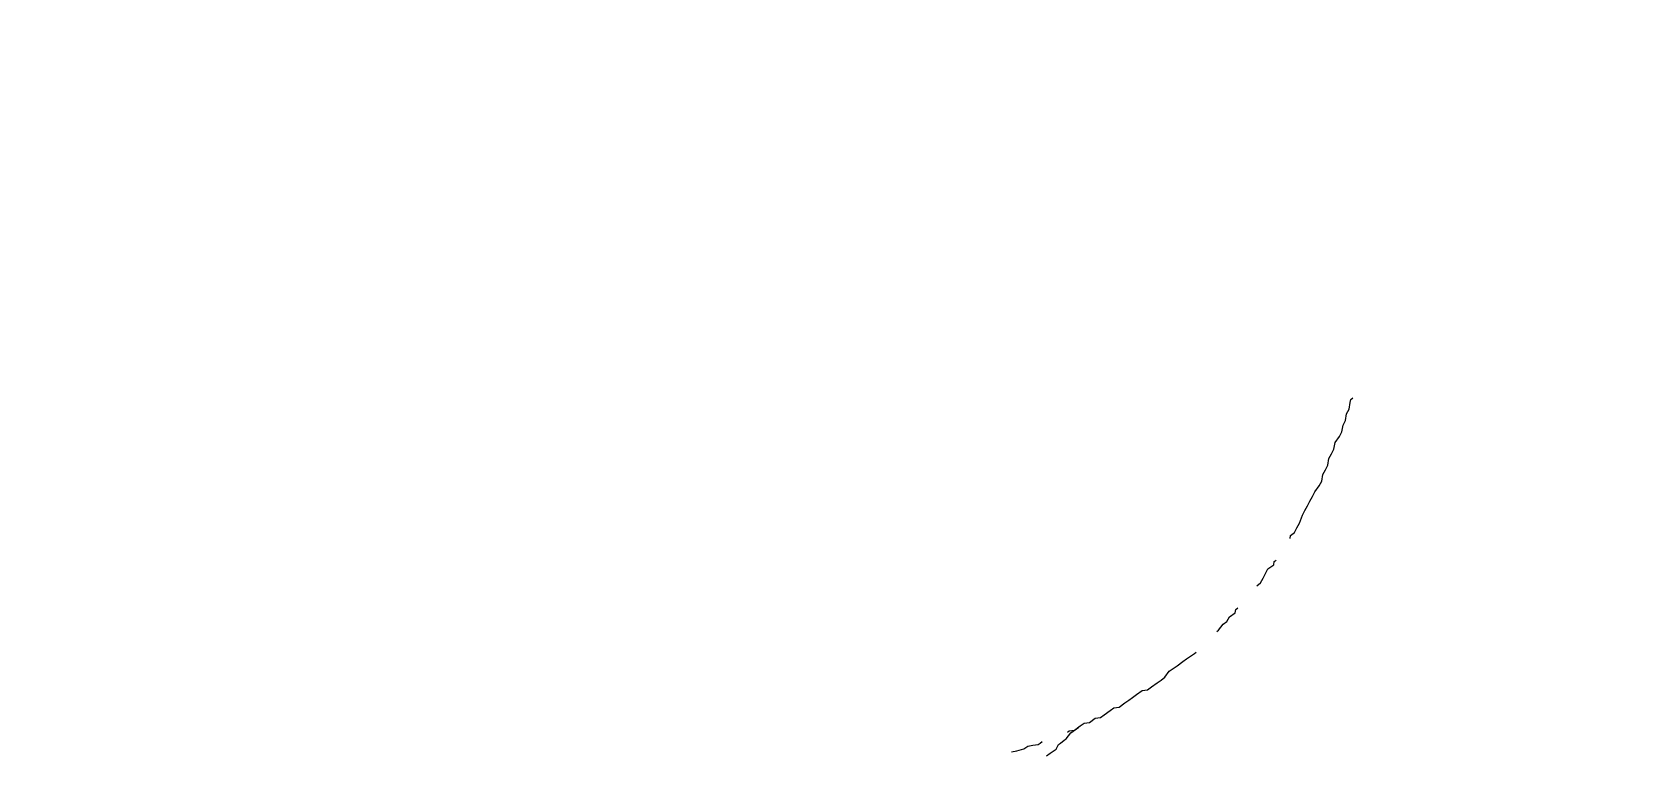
# Model space of a CAD drawing. Header units: feet. Extents: x 2321988 to 2329858, y 6722724 to 6730499.
# Drawn here: x 2326051.775 to 2326052.325, y 6726869.814 to 6726870.062 of the extents above; entities that cross this region are included whole.
import ezdxf

# ---------------------------------------------------------------- set-up
doc = ezdxf.new("R2010")
doc.units = ezdxf.units.FT
doc.header["$MEASUREMENT"] = 0
doc.header["$PDSIZE"] = 5
doc.layers.add('BESS Dimensions', color=3, linetype='Continuous')
doc.layers.add('C-BESS-EQUIPMENT', color=255, linetype='Continuous')
doc.styles.add('TG_DIMS', font='arial.ttf')
doc.dimstyles.new('TG-PROPOSED-ANNO', dxfattribs={"dimtxt": 0.1, "dimasz": 0.1, "dimexe": 0.05, "dimexo": 0.05, "dimgap": 0.02, "dimtad": 0, "dimtih": 1, "dimtoh": 1, "dimdsep": 46, "dimtxsty": 'TG_DIMS', "dimcen": 0, "dimclrd": 256, "dimclre": 256, "dimclrt": 256, "dimaunit": 1, "dimadec": 6, "dimazin": 2, "dimtfac": 1, "dimtofl": 0, "dimtmove": 1, "dimatfit": 3, "dimfxl": 1, "dimtolj": 1, "dimtzin": 0, "dimarcsym": 0})

# ---------------------------------------------------------------- blocks, each defined once
blk = doc.blocks.new('Midpoint Site Plan$0$A$C71e53a02')
at = {"lineweight": 9}
for points in [[(15.0069, 2.2462), (14.9971, 2.2462), (14.734, 2.2462), (14.734, -2.2559), (14.7438, -2.2559)], [(21.8184, 2.2462), (21.8087, 2.2462), (14.9971, 2.2462), (14.9971, -2.2559), (15.0069, -2.2559), (14.9971, -2.2559), (14.734, -2.2559)], [(11.6352, 0.4629), (11.6254, 0.4239), (11.6254, 0.3849), (11.6254, 0.3459), (11.6157, 0.307), (11.6157, 0.268), (11.6157, 0.229), (11.6157, 0.19), (11.6157, 0.151), (11.6157, 0.1121), (11.6157, 0.0731), (11.6157, 0.0341), (11.606, -0.0049), (11.6157, -0.0439), (11.6157, -0.0828), (11.6157, -0.1218), (11.6157, -0.151), (11.6254, -0.151)], [(13.4575, 0.3557), (13.438, 0.1023), (13.438, -0.1705), (13.4672, -0.4239), (13.4672, -0.4434), (13.4672, -0.4629), (13.4672, -0.4824), (13.4769, -0.5019), (13.4769, -0.5213), (13.4769, -0.5311), (13.4867, -0.5506), (13.4867, -0.5701), (13.4867, -0.5896), (13.4964, -0.609), (13.4964, -0.6285), (13.5062, -0.6383), (13.5062, -0.6578), (13.5062, -0.6773), (13.5159, -0.6967), (13.5159, -0.7162), (13.5257, -0.726), (13.5257, -0.7455), (13.5354, -0.765), (13.5354, -0.7844), (13.5452, -0.7942), (13.5452, -0.8137), (13.5549, -0.8332), (13.5549, -0.8527), (13.5646, -0.8722), (13.5646, -0.8819), (13.5744, -0.9014), (13.5744, -0.9209), (13.5841, -0.9404), (13.5841, -0.9501), (13.5939, -0.9696), (13.6036, -0.9891), (13.6036, -0.9988), (13.6134, -1.0183), (13.6231, -1.0378), (13.6231, -1.0573), (13.6329, -1.067), (13.6426, -1.0865), (13.6426, -1.106), (13.6523, -1.1158), (13.6621, -1.1158)], [(11.6157, -0.2777), (11.6157, -0.2875), (11.6254, -0.3264), (11.6254, -0.3654), (11.6254, -0.4044), (11.6352, -0.4044)], [(13.4672, -0.4239), (13.4769, -0.4239)], [(11.6352, -0.5213), (11.6449, -0.5603), (11.6449, -0.5993), (11.6449, -0.6383), (11.6547, -0.648), (11.6644, -0.648)], [(10.8751, -0.5993), (10.8751, -0.6188), (10.8848, -0.648), (10.8848, -0.6773), (10.8946, -0.7065), (10.8946, -0.7357), (10.8946, -0.765), (10.9043, -0.7942), (10.9043, -0.8137), (10.9141, -0.8429), (10.9141, -0.8722), (10.9238, -0.9014), (10.9238, -0.9306), (10.9336, -0.9599), (10.9336, -0.9891), (10.9433, -1.0183), (10.9531, -1.0476), (10.9628, -1.106), (10.9726, -1.145), (10.9823, -1.184), (10.9823, -1.2035), (10.992, -1.223), (10.992, -1.2425), (11.0018, -1.2619), (11.0018, -1.2814), (11.0115, -1.3009), (11.0115, -1.3204), (11.0213, -1.3399), (11.0213, -1.3496), (11.031, -1.3691), (11.031, -1.3886), (11.0408, -1.4081), (11.0408, -1.4276), (11.0505, -1.4471), (11.0603, -1.4666), (11.0603, -1.4861), (11.07, -1.5056), (11.07, -1.525), (11.0797, -1.5445), (11.0895, -1.564), (11.0895, -1.5835), (11.0992, -1.603), (11.109, -1.6225), (11.109, -1.642), (11.1187, -1.6517), (11.1285, -1.6712), (11.1285, -1.6907), (11.1382, -1.7102), (11.1382, -1.7199), (11.148, -1.7199)], [(11.6644, -0.7747), (11.6742, -0.7942), (11.6742, -0.8332), (11.6839, -0.8722), (11.6937, -0.9111), (11.6937, -0.9501), (11.7034, -0.9891), (11.7131, -1.0281), (11.7229, -1.067), (11.7326, -1.106), (11.7424, -1.1645), (11.7521, -1.1937), (11.7521, -1.223), (11.7619, -1.2522), (11.7716, -1.2814), (11.7814, -1.3107), (11.7814, -1.3399), (11.7911, -1.3691), (11.8009, -1.3886), (11.8106, -1.4179), (11.8203, -1.4471), (11.8301, -1.4763), (11.8398, -1.5056), (11.8496, -1.5348), (11.8496, -1.5543), (11.8593, -1.5543)], [(10.9628, -1.106), (10.9726, -1.106)], [(11.7326, -1.106), (11.7424, -1.106)], [(13.7011, -1.223), (13.7011, -1.2327), (13.7108, -1.2522), (13.7206, -1.2619), (13.7303, -1.2814), (13.7303, -1.3009), (13.74, -1.3107), (13.7498, -1.3302), (13.7498, -1.3399), (13.7595, -1.3399)], [(13.818, -1.4471), (13.818, -1.4568), (13.8278, -1.4666), (13.8375, -1.4861), (13.8472, -1.4958), (13.857, -1.5153), (13.8667, -1.525), (13.8765, -1.5445), (13.8862, -1.5445)], [(13.8765, -1.5445), (13.8765, -1.5445)], [(11.8886, -1.6712), (11.8886, -1.6712)], [(11.8886, -1.6712), (11.8983, -1.7005), (11.908, -1.7297), (11.9178, -1.7589), (11.9373, -1.7882), (11.947, -1.7882)], [(13.9447, -1.6517), (13.9544, -1.6615), (13.9642, -1.6712), (13.9739, -1.6907), (13.9837, -1.7005), (13.9934, -1.7199), (14.0129, -1.7297), (14.0226, -1.7394), (14.0324, -1.7589), (14.0421, -1.7687), (14.0519, -1.7882), (14.0616, -1.7979), (14.0811, -1.8076), (14.0909, -1.8271), (14.1006, -1.8369), (14.1103, -1.8466), (14.1201, -1.8661), (14.1396, -1.8759), (14.1493, -1.8856), (14.1591, -1.9051), (14.1688, -1.9148), (14.1883, -1.9246), (14.1981, -1.9343), (14.2078, -1.9538), (14.2175, -1.9636), (14.237, -1.9733), (14.2468, -1.983), (14.2565, -2.0025), (14.276, -2.0123), (14.2858, -2.022), (14.2955, -2.0318), (14.315, -2.0415), (14.3247, -2.061), (14.3442, -2.0708), (14.354, -2.0805), (14.3637, -2.0902), (14.3735, -2.1), (14.3832, -2.1)], [(11.1869, -1.8271), (11.1869, -1.8369), (11.1967, -1.8564), (11.1967, -1.8759), (11.2064, -1.8953), (11.2162, -1.9148), (11.2259, -1.9246), (11.2357, -1.9441), (11.2454, -1.9441)], [(11.9763, -1.8953), (11.986, -1.9246), (11.9957, -1.9441), (12.0152, -1.9733), (12.025, -2.0025), (12.025, -2.0123), (12.0347, -2.0123)], [(12.0834, -2.1292), (12.0834, -2.1292)], [(12.0834, -2.1292), (12.0932, -2.1585), (12.1127, -2.1779), (12.1224, -2.2072), (12.1322, -2.2267), (12.1517, -2.2559), (12.1614, -2.2754), (12.1712, -2.3046), (12.1906, -2.3241), (12.2004, -2.3533), (12.2199, -2.3728), (12.2296, -2.4021), (12.2491, -2.4216), (12.2589, -2.4508), (12.2783, -2.4703), (12.2881, -2.4995), (12.3076, -2.519), (12.3173, -2.5385), (12.3368, -2.5677), (12.3466, -2.5872), (12.366, -2.6067), (12.3758, -2.6262), (12.3953, -2.6554), (12.405, -2.6554)], [(14.4709, -2.1682), (14.4806, -2.1779), (14.4904, -2.1877), (14.5099, -2.1974), (14.5196, -2.2072), (14.5391, -2.2169), (14.5489, -2.2267), (14.5684, -2.2364), (14.5781, -2.2364), (14.5878, -2.2364)], [(14.6853, -2.3046), (14.6853, -2.3046)], [(14.6853, -2.3046), (14.7048, -2.3144), (14.7145, -2.3241), (14.734, -2.3339), (14.7438, -2.3436), (14.7632, -2.3436), (14.7827, -2.3533), (14.7925, -2.3631), (14.8022, -2.3631)], [(14.9971, -2.2559), (21.8087, -2.2559), (21.8184, -2.2559)], [(16.1178, -2.519), (16.1275, -2.519), (16.147, -2.5093), (16.1567, -2.5093), (16.1762, -2.5093), (16.1957, -2.4995), (16.2152, -2.4995), (16.225, -2.4898), (16.2444, -2.4898), (16.2639, -2.48), (16.2834, -2.48), (16.2932, -2.4703), (16.3127, -2.4703), (16.3321, -2.4605), (16.3419, -2.4605), (16.3614, -2.4508), (16.3809, -2.4411), (16.3906, -2.4411), (16.4101, -2.4313), (16.4296, -2.4216), (16.4491, -2.4216), (16.4588, -2.4118), (16.4783, -2.4021), (16.4881, -2.4021), (16.5075, -2.3923), (16.527, -2.3826), (16.5368, -2.3826), (16.5563, -2.3728), (16.5758, -2.3631), (16.5855, -2.3533), (16.605, -2.3436), (16.6245, -2.3436), (16.6342, -2.3339), (16.6537, -2.3241), (16.6635, -2.3144), (16.683, -2.3046), (16.6927, -2.2949), (16.7122, -2.2851), (16.7317, -2.2851), (16.7414, -2.2754), (16.7707, -2.2559), (16.7804, -2.2559)], [(14.8997, -2.4118), (14.9094, -2.4118), (14.9192, -2.4216), (14.9386, -2.4216), (14.9581, -2.4313), (14.9679, -2.4411), (14.9874, -2.4411), (15.0069, -2.4508), (15.0264, -2.4508), (15.0361, -2.4605), (15.0556, -2.4703), (15.0751, -2.4703), (15.0848, -2.48), (15.1043, -2.48), (15.1238, -2.4898), (15.1433, -2.4898), (15.153, -2.4995), (15.1725, -2.4995), (15.192, -2.5093), (15.2018, -2.5093), (15.2212, -2.5093), (15.2407, -2.519), (15.2602, -2.519), (15.27, -2.5288), (15.2895, -2.5288), (15.3089, -2.5288), (15.3284, -2.5385), (15.3479, -2.5385), (15.3577, -2.5385), (15.3772, -2.5385), (15.3967, -2.5482), (15.4161, -2.5482), (15.4259, -2.5482), (15.4454, -2.5482), (15.4649, -2.558), (15.4844, -2.558), (15.5038, -2.558), (15.5136, -2.558)], [(16.0593, -2.8406), (16.0593, -2.8308), (16.0788, -2.8114), (16.0983, -2.7919), (16.1178, -2.7724), (16.1275, -2.7529), (16.147, -2.7334), (16.1665, -2.7042), (16.1762, -2.6847), (16.1957, -2.6652), (16.2055, -2.6457), (16.225, -2.6165), (16.2444, -2.597), (16.2542, -2.5775), (16.2737, -2.5482), (16.2834, -2.5385), (16.2834, -2.5288), (16.2932, -2.519), (16.3029, -2.5093), (16.3127, -2.48), (16.3321, -2.4605), (16.3419, -2.4605)], [(15.5038, -2.558), (15.5038, -2.558)], [(15.6305, -2.5677), (15.6403, -2.5677), (15.6598, -2.5677), (15.6792, -2.5677), (15.689, -2.5677), (15.7085, -2.5677), (15.728, -2.5677), (15.7475, -2.5677), (15.7572, -2.5677)], [(15.7475, -2.5677), (15.7475, -2.5677)], [(15.8741, -2.558), (15.8839, -2.558), (15.9034, -2.558), (15.9229, -2.5482), (15.9326, -2.5482), (15.9521, -2.5482), (15.9716, -2.5482), (15.9911, -2.5385), (16.0008, -2.5385), (16.0106, -2.5385)], [(12.3953, -2.6554), (12.3953, -2.6554)], [(12.4732, -2.7529), (12.4732, -2.7626), (12.4927, -2.7821), (12.5122, -2.8016), (12.522, -2.8211), (12.5414, -2.8406), (12.5512, -2.8503), (12.5609, -2.8503)], [(15.8936, -3.0257), (15.9034, -3.0062), (15.9229, -2.9868), (15.9424, -2.9673), (15.9618, -2.9478), (15.9813, -2.9283), (15.9911, -2.9283)], [(15.7182, -3.1914), (15.728, -3.1816), (15.7475, -3.1719), (15.7572, -3.1524), (15.7767, -3.1329), (15.7962, -3.1134), (15.8059, -3.1134), (15.8157, -3.1134)], [(15.0848, -3.5909), (15.0946, -3.5812), (15.1141, -3.5812), (15.1335, -3.5714), (15.153, -3.5617), (15.1823, -3.5422), (15.2018, -3.5325), (15.2212, -3.5227), (15.2407, -3.513), (15.2602, -3.5032), (15.2797, -3.4935), (15.3089, -3.4837), (15.3284, -3.474), (15.3479, -3.4545), (15.3674, -3.4448), (15.3869, -3.435), (15.4064, -3.4155), (15.4259, -3.4058), (15.4454, -3.396), (15.4649, -3.3765), (15.4941, -3.3668), (15.5136, -3.3571), (15.5331, -3.3376), (15.5526, -3.3278), (15.5721, -3.3083), (15.5915, -3.2986), (15.611, -3.2791), (15.6208, -3.2694), (15.6305, -3.2694)], [(13.6426, -3.6397), (13.6426, -3.6397)], [(13.6426, -3.6397), (13.6621, -3.6494), (13.6913, -3.6591), (13.7108, -3.6591), (13.7303, -3.6689), (13.7498, -3.6786), (13.7595, -3.6786), (13.7693, -3.6786)], [(14.8607, -3.6689), (14.8802, -3.6689), (14.8997, -3.6591), (14.9192, -3.6494), (14.9386, -3.6397), (14.9679, -3.6397), (14.9776, -3.6299), (14.9874, -3.6299)], [(13.7498, -3.7371), (13.7693, -3.7371), (13.779, -3.7371), (13.7985, -3.7371), (13.818, -3.7274), (13.8278, -3.7274), (13.8472, -3.7274), (13.857, -3.7274), (13.8862, -3.7176), (13.9155, -3.7176), (13.9252, -3.7176)], [(13.8765, -3.7079), (13.8862, -3.7079), (13.9057, -3.7176), (13.9349, -3.7176), (13.9544, -3.7176), (13.9739, -3.7274), (14.0032, -3.7274), (14.0226, -3.7371), (14.0421, -3.7371), (14.0714, -3.7371), (14.0909, -3.7371), (14.1103, -3.7468), (14.1396, -3.7468), (14.1591, -3.7468), (14.1786, -3.7468), (14.1981, -3.7468), (14.2273, -3.7468), (14.2468, -3.7566), (14.2663, -3.7566), (14.2955, -3.7566), (14.315, -3.7566), (14.3345, -3.7566), (14.3637, -3.7468), (14.3832, -3.7468), (14.4027, -3.7468), (14.4319, -3.7468), (14.4514, -3.7468), (14.4709, -3.7468), (14.4904, -3.7468), (14.5001, -3.7468)], [(14.6171, -3.7274), (14.6268, -3.7274), (14.6561, -3.7176), (14.6755, -3.7176), (14.695, -3.7079), (14.7243, -3.7079), (14.734, -3.6981), (14.7438, -3.6981)]]:
    blk.add_lwpolyline(points, dxfattribs=at)
at = {"lineweight": 5}
for points in [[(10.9238, -0.0049), (11.4208, -0.0049), (11.4306, -0.0049)], [(11.5183, -0.0049), (11.6157, -0.0049), (11.6254, -0.0049)], [(11.7131, -0.0049), (12.2101, -0.0049), (12.2199, -0.0049)], [(12.3076, -0.0049), (12.405, -0.0049), (12.4148, -0.0049)], [(12.5025, -0.0049), (12.9995, -0.0049), (13.0092, -0.0049)], [(13.0969, -0.0049), (13.1943, -0.0049), (13.2041, -0.0049)], [(13.3015, -0.0049), (13.7888, -0.0049), (13.7985, -0.0049)]]:
    blk.add_lwpolyline(points, dxfattribs=at)
blk = doc.blocks.new('*U57')
at = {"layer": 'C-BESS-EQUIPMENT'}
blk.add_lwpolyline([(195, -39), (195, 39), (273, 39), (273, -39)], close=True, dxfattribs=at)
at = {"layer": 'C-BESS-EQUIPMENT', "rotation": 90}
blk.add_blockref('Midpoint Site Plan$0$A$C71e53a02', (192, 4), dxfattribs=at)
blk.add_wipeout([(152, -67.5), (152, 67.5), (160, 67.5), (160, -67.5)]).dxf.layer = 'C-BESS-EQUIPMENT'
blk.add_wipeout([(163.5, -4), (163.5, 4), (304.5, 4), (304.5, -4)]).dxf.layer = 'C-BESS-EQUIPMENT'
blk = doc.blocks.new('*D110')
at = {"layer": 'BESS Dimensions', "lineweight": -2, "transparency": 16777216}
for p, q in [((2325959.34189, 6726878.57879), (2325907.90665, 6726841.93239)), ((2325917.78142, 6726836.6894), (2325957.7158, 6726780.63931)), ((2326007.72205, 6726710.45279), (2325967.78767, 6726766.50288)), ((2326060.88777, 6726736.05358), (2326009.45252, 6726699.40718))]:
    blk.add_line(p, q, dxfattribs=at)
at = {"layer": 'BESS Dimensions', "transparency": 16777216}
for points in [[(2325919.13881, 6726837.65651), (2325916.42404, 6726835.7223), (2325911.9788, 6726844.8337)], [(2326009.07944, 6726711.41989), (2326006.36467, 6726709.48568), (2326013.52467, 6726702.30849)]]:
    blk.add_solid(points, dxfattribs=at)
at = {"layer": 'Defpoints', "color": 0, "transparency": 16777216}
for p in [(2325963.41404, 6726881.48011), (2326064.95991, 6726738.95489), (2326013.52467, 6726702.30849)]:
    blk.add_point(p, dxfattribs=at)
at = {"layer": 'BESS Dimensions', "transparency": 16777216, "insert": (2325962.75174, 6726773.5711), "char_height": 10, "attachment_point": 5, "style": 'TG_DIMS'}
blk.add_mtext("\\A1;175'", dxfattribs=at)

msp = doc.modelspace()

# ---------------------------------------------------------------- block references
at = {"layer": 'C-BESS-EQUIPMENT', "xscale": 0.08333333333333331, "yscale": 0.08333333333333331, "zscale": 0.08333333333333331, "rotation": 305.4689808292026}
msp.add_blockref('*U57', (2326041.45315, 6726882.2405), dxfattribs=at)

# ---------------------------------------------------------------- next in the draw order: wipeouts: each hides what was drawn before it
msp.add_wipeout([(2326051.79366, 6726866.00368), (2326057.70897, 6726870.23265), (2326058.02932, 6726869.78302), (2326052.11401, 6726865.55404)]).dxf.layer = 'C-BESS-EQUIPMENT'

# ---------------------------------------------------------------- next in the draw order: wipeouts: each hides what was drawn before it
msp.add_wipeout([(2326046.50502, 6726866.53313), (2326055.67805, 6726873.08316), (2326055.99841, 6726872.63352), (2326046.82537, 6726866.0835)]).dxf.layer = 'C-BESS-EQUIPMENT'

# ---------------------------------------------------------------- next in the draw order: wipeouts: each hides what was drawn before it
msp.add_wipeout([(2326044.1544, 6726887.54167), (2326077.85795, 6726840.23687), (2326077.40832, 6726839.91652), (2326043.70467, 6726887.22144)]).dxf.layer = 'C-BESS-EQUIPMENT'

# ---------------------------------------------------------------- next in the draw order: wipeouts: each hides what was drawn before it
msp.add_wipeout([(2326040.08225, 6726884.64036), (2326073.7858, 6726837.33556), (2326073.33617, 6726837.01521), (2326039.63253, 6726884.32013)]).dxf.layer = 'C-BESS-EQUIPMENT'

# ---------------------------------------------------------------- next in the draw order: wipeouts: each hides what was drawn before it
msp.add_wipeout([(2326036.0101, 6726881.73905), (2326069.71366, 6726834.43425), (2326069.26402, 6726834.1139), (2326035.56038, 6726881.41882)]).dxf.layer = 'C-BESS-EQUIPMENT'

# ---------------------------------------------------------------- next in the draw order: dimensions: what is measured, and where the dimension line sits
at = {"layer": 'BESS Dimensions'}
dim = msp.add_aligned_dim(p1=(2325963.41404, 6726881.48011), p2=(2326064.95991, 6726738.95489), distance=-63.15491, dimstyle='TG-PROPOSED-ANNO', override={"dimscale": 50, "dimpost": "'"}, dxfattribs=at)
dim.commit()
dim.dimension.update_dxf_attribs({"geometry": '*D110', "text_midpoint": (2325962.75174, 6726773.5711)})

doc.saveas('drawing.dxf')
